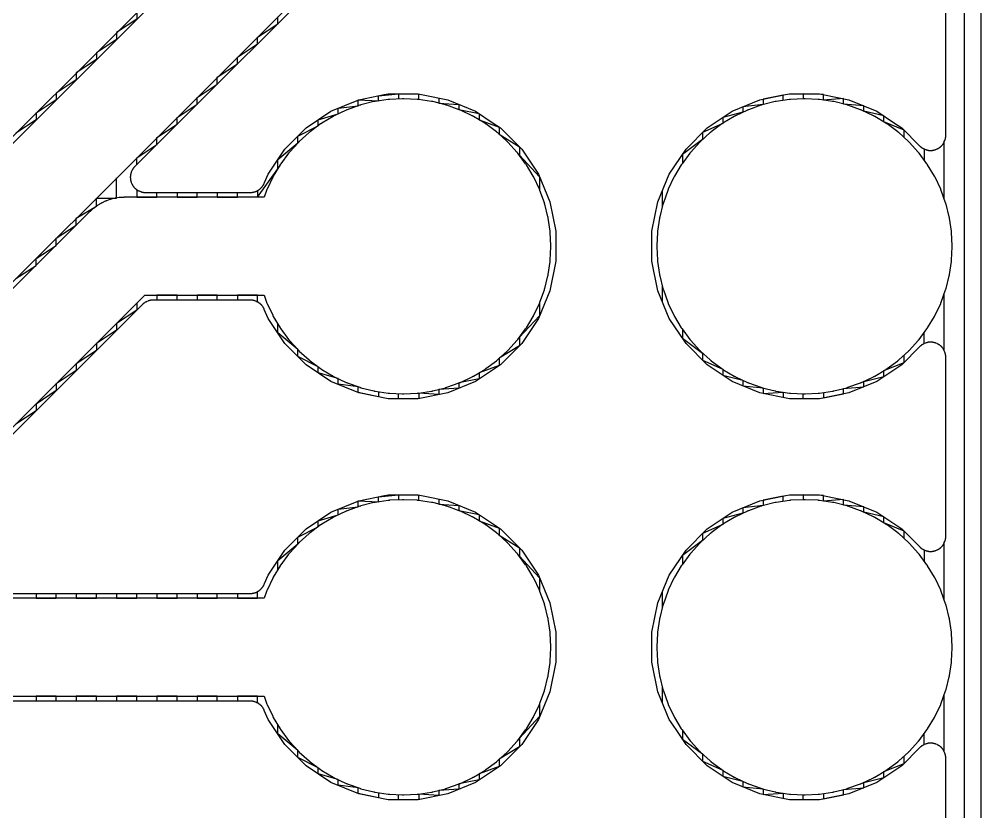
# Model space of a CAD drawing. Header units: metres. Extents: x 141.4 to 191.3, y -114.8 to -61.9.
# Drawn here: x 185.26 to 191.35, y -75.46 to -70.44 of the extents above; entities that cross this region are included whole.
import ezdxf

# ---------------------------------------------------------------- set-up
doc = ezdxf.new("R2010")
doc.units = ezdxf.units.M

msp = doc.modelspace()

# ---------------------------------------------------------------- linework, layer by layer
for points in [[(171.3116, -61.9071), (191.3479, -61.9071), (191.3479, -114.8098)], [(191.117, -114.5163), (191.117, -114.8098), (191.2445, -114.8098), (191.2445, -61.9071), (191.117, -61.9071), (191.117, -62.2006)], [(186.8074, -69.6419), (180.4364, -76.0129)], [(181.7502, -74.6561), (186.7303, -69.676)], [(191.127, -76.647), (191.127, -75.1254), (191.127, -75.1233), (191.1269, -75.1212), (191.1268, -75.1191), (191.1266, -75.1171), (191.1264, -75.115), (191.1261, -75.1129), (191.1257, -75.1109), (191.1254, -75.1088), (191.1249, -75.1068), (191.1245, -75.1047), (191.1239, -75.1027), (191.1233, -75.1007), (191.1227, -75.0987), (191.122, -75.0968), (191.1213, -75.0948), (191.1205, -75.0929), (191.1172, -75.0847), (191.1163, -75.0828), (191.1155, -75.0809), (191.1146, -75.079), (191.1136, -75.0772), (191.1126, -75.0754), (191.1115, -75.0736), (191.1104, -75.0718), (191.1093, -75.07), (191.1081, -75.0683), (191.1069, -75.0666), (191.1056, -75.065), (191.1043, -75.0633), (191.103, -75.0617), (191.1016, -75.0602), (191.1002, -75.0587), (191.0987, -75.0572), (191.0972, -75.0557), (191.0957, -75.0543), (191.0942, -75.0529), (191.0926, -75.0516), (191.0909, -75.0503), (191.0893, -75.049), (191.0876, -75.0478), (191.0859, -75.0466), (191.0841, -75.0454), (191.0823, -75.0444), (191.0805, -75.0433), (191.0787, -75.0423), (191.0768, -75.0413), (191.075, -75.0404), (191.0731, -75.0396), (191.0712, -75.0387), (191.063, -75.0354), (191.0611, -75.0346), (191.0591, -75.0339), (191.0572, -75.0332), (191.0552, -75.0326), (191.0532, -75.032), (191.0512, -75.0314), (191.0491, -75.031), (191.0471, -75.0305), (191.045, -75.0301), (191.043, -75.0298), (191.0409, -75.0295), (191.0388, -75.0293), (191.0368, -75.0291), (191.0347, -75.029), (191.0326, -75.0289), (191.0305, -75.0289), (191.0284, -75.0289), (191.0263, -75.029), (191.0243, -75.0291), (191.0222, -75.0293), (191.0201, -75.0295), (191.018, -75.0298), (191.016, -75.0301), (191.0139, -75.0305), (191.0119, -75.031), (191.0099, -75.0314), (191.0078, -75.032), (191.0058, -75.0326), (191.0038, -75.0332), (191.0019, -75.0339), (190.9999, -75.0346), (190.998, -75.0354), (190.9898, -75.0387), (190.9879, -75.0396), (190.986, -75.0404), (190.9842, -75.0413), (190.9823, -75.0423), (190.9805, -75.0433), (190.9787, -75.0444), (190.9769, -75.0454), (190.9751, -75.0466), (190.9734, -75.0478), (190.9717, -75.049), (190.9701, -75.0503), (190.9684, -75.0516), (190.9669, -75.0529), (190.9653, -75.0543), (190.9638, -75.0557), (190.9623, -75.0572), (190.8475, -75.172), (190.6893, -75.2776), (190.5136, -75.3504), (190.3271, -75.3875), (190.1369, -75.3875), (189.9504, -75.3504), (189.7747, -75.2776), (189.6165, -75.172), (189.482, -75.0375), (189.4195, -74.9438), (189.3764, -74.8793), (189.3036, -74.7036), (189.2665, -74.5171), (189.2665, -74.3269), (189.3036, -74.1404), (189.3764, -73.9647), (189.482, -73.8065), (189.6165, -73.672), (189.7747, -73.5664), (189.9504, -73.4936), (190.1138, -73.4611), (190.1369, -73.4565), (190.3271, -73.4565), (190.359, -73.4629), (190.5136, -73.4936), (190.6893, -73.5664), (190.8475, -73.672), (190.917, -73.7416), (190.9623, -73.7868), (190.9638, -73.7883), (190.9653, -73.7897), (190.9668, -73.7911), (190.9684, -73.7924), (190.9701, -73.7937), (190.9717, -73.795), (190.9734, -73.7962), (190.9751, -73.7974), (190.9769, -73.7985), (190.9787, -73.7996), (190.9805, -73.8007), (190.9823, -73.8017), (190.9842, -73.8027), (190.986, -73.8036), (190.9879, -73.8044), (190.9898, -73.8053), (190.998, -73.8086), (190.9999, -73.8094), (191.0019, -73.8101), (191.0038, -73.8108), (191.0058, -73.8114), (191.0078, -73.812), (191.0098, -73.8126), (191.0119, -73.813), (191.0139, -73.8135), (191.016, -73.8139), (191.018, -73.8142), (191.0201, -73.8145), (191.0222, -73.8147), (191.0242, -73.8149), (191.0263, -73.815), (191.0284, -73.8151), (191.0305, -73.8151), (191.0326, -73.8151), (191.0347, -73.815), (191.0368, -73.8149), (191.0388, -73.8147), (191.0409, -73.8145), (191.043, -73.8142), (191.045, -73.8139), (191.0471, -73.8135), (191.0491, -73.813), (191.0512, -73.8126), (191.0532, -73.812), (191.0552, -73.8114), (191.0572, -73.8108), (191.0591, -73.8101), (191.0611, -73.8094), (191.063, -73.8086), (191.0712, -73.8053), (191.0731, -73.8044), (191.075, -73.8036), (191.0768, -73.8027), (191.0787, -73.8017), (191.0805, -73.8007), (191.0823, -73.7996), (191.0841, -73.7985), (191.0859, -73.7974), (191.0876, -73.7962), (191.0893, -73.795), (191.0909, -73.7937), (191.0926, -73.7924), (191.0942, -73.7911), (191.0957, -73.7897), (191.0972, -73.7883), (191.0987, -73.7868), (191.1002, -73.7853), (191.1016, -73.7838), (191.103, -73.7823), (191.1043, -73.7807), (191.1056, -73.779), (191.1069, -73.7774), (191.1081, -73.7757), (191.1093, -73.774), (191.1104, -73.7722), (191.1115, -73.7704), (191.1126, -73.7686), (191.1136, -73.7668), (191.1146, -73.765), (191.1155, -73.7631), (191.1163, -73.7612), (191.1172, -73.7593), (191.1205, -73.7511), (191.1213, -73.7492), (191.122, -73.7472), (191.1227, -73.7453), (191.1233, -73.7433), (191.1239, -73.7413), (191.1245, -73.7393), (191.1249, -73.7372), (191.1254, -73.7352), (191.1257, -73.7331), (191.1261, -73.7311), (191.1264, -73.729), (191.1266, -73.7269), (191.1268, -73.7249), (191.1269, -73.7228), (191.127, -73.7207), (191.127, -73.7186), (191.127, -72.5854), (191.127, -72.5833), (191.1269, -72.5812), (191.1268, -72.5791), (191.1266, -72.5771), (191.1264, -72.575), (191.1261, -72.5729), (191.1257, -72.5709), (191.1254, -72.5688), (191.1249, -72.5668), (191.1245, -72.5647), (191.1239, -72.5627), (191.1233, -72.5607), (191.1227, -72.5587), (191.122, -72.5568), (191.1213, -72.5548), (191.1205, -72.5529), (191.1172, -72.5447), (191.1163, -72.5428), (191.1155, -72.5409), (191.1146, -72.539), (191.1136, -72.5372), (191.1126, -72.5354), (191.1115, -72.5336), (191.1104, -72.5318), (191.1093, -72.53), (191.1081, -72.5283), (191.1069, -72.5266), (191.1056, -72.525), (191.1043, -72.5233), (191.103, -72.5217), (191.1016, -72.5202), (191.1002, -72.5187), (191.0987, -72.5172), (191.0972, -72.5157), (191.0957, -72.5143), (191.0942, -72.5129), (191.0926, -72.5116), (191.0909, -72.5103), (191.0893, -72.509), (191.0876, -72.5078), (191.0859, -72.5066), (191.0841, -72.5054), (191.0823, -72.5044), (191.0805, -72.5033), (191.0787, -72.5023), (191.0768, -72.5013), (191.075, -72.5004), (191.0731, -72.4996), (191.0712, -72.4987), (191.063, -72.4954), (191.0611, -72.4946), (191.0591, -72.4939), (191.0572, -72.4932), (191.0552, -72.4926), (191.0532, -72.492), (191.0512, -72.4914), (191.0491, -72.491), (191.0471, -72.4905), (191.045, -72.4901), (191.043, -72.4898), (191.0409, -72.4895), (191.0388, -72.4893), (191.0368, -72.4891), (191.0347, -72.489), (191.0326, -72.4889), (191.0305, -72.4889), (191.0284, -72.4889), (191.0263, -72.489), (191.0243, -72.4891), (191.0222, -72.4893), (191.0201, -72.4895), (191.018, -72.4898), (191.016, -72.4901), (191.0139, -72.4905), (191.0119, -72.491), (191.0099, -72.4914), (191.0078, -72.492), (191.0058, -72.4926), (191.0038, -72.4932), (191.0019, -72.4939), (190.9999, -72.4946), (190.998, -72.4954), (190.9898, -72.4987), (190.9879, -72.4996), (190.986, -72.5004), (190.9842, -72.5013), (190.9823, -72.5023), (190.9805, -72.5033), (190.9787, -72.5044), (190.9769, -72.5054), (190.9751, -72.5066), (190.9734, -72.5078), (190.9717, -72.509), (190.9701, -72.5103), (190.9684, -72.5116), (190.9669, -72.5129), (190.9653, -72.5143), (190.9638, -72.5157), (190.9623, -72.5172), (190.8475, -72.632), (190.6893, -72.7376), (190.5136, -72.8104), (190.3271, -72.8475), (190.1369, -72.8475), (189.9504, -72.8104), (189.7747, -72.7376), (189.6165, -72.632), (189.482, -72.4975), (189.4742, -72.4857), (189.3764, -72.3393), (189.3036, -72.1636), (189.2665, -71.9771), (189.2665, -71.7869), (189.3036, -71.6004), (189.3764, -71.4247), (189.482, -71.2665), (189.6165, -71.132), (189.7747, -71.0264), (189.9504, -70.9536), (190.1116, -70.9215), (190.1369, -70.9165), (190.3271, -70.9165), (190.359, -70.9229), (190.5136, -70.9536), (190.6893, -71.0264), (190.8021, -71.1018), (190.8475, -71.132), (190.9623, -71.2468), (190.9638, -71.2483), (190.9653, -71.2497), (190.9668, -71.2511), (190.9684, -71.2524), (190.9701, -71.2537), (190.9717, -71.255), (190.9734, -71.2562), (190.9751, -71.2574), (190.9769, -71.2585), (190.9787, -71.2596), (190.9805, -71.2607), (190.9823, -71.2617), (190.9842, -71.2627), (190.986, -71.2636), (190.9879, -71.2644), (190.9898, -71.2653), (190.998, -71.2686), (190.9999, -71.2694), (191.0019, -71.2701), (191.0038, -71.2708), (191.0058, -71.2714), (191.0078, -71.272), (191.0098, -71.2726), (191.0119, -71.273), (191.0139, -71.2735), (191.016, -71.2739), (191.018, -71.2742), (191.0201, -71.2745), (191.0222, -71.2747), (191.0242, -71.2749), (191.0263, -71.275), (191.0284, -71.2751), (191.0305, -71.2751), (191.0326, -71.2751), (191.0347, -71.275), (191.0368, -71.2749), (191.0388, -71.2747), (191.0409, -71.2745), (191.043, -71.2742), (191.045, -71.2739), (191.0471, -71.2735), (191.0491, -71.273), (191.0512, -71.2726), (191.0532, -71.272), (191.0552, -71.2714), (191.0572, -71.2708), (191.0591, -71.2701), (191.0611, -71.2694), (191.063, -71.2686), (191.0712, -71.2653), (191.0731, -71.2644), (191.075, -71.2636), (191.0768, -71.2627), (191.0787, -71.2617), (191.0805, -71.2607), (191.0823, -71.2596), (191.0841, -71.2585), (191.0859, -71.2574), (191.0876, -71.2562), (191.0893, -71.255), (191.0909, -71.2537), (191.0926, -71.2524), (191.0942, -71.2511), (191.0957, -71.2497), (191.0972, -71.2483), (191.0987, -71.2468), (191.1002, -71.2453), (191.1016, -71.2438), (191.103, -71.2423), (191.1043, -71.2407), (191.1056, -71.239), (191.1069, -71.2374), (191.1081, -71.2357), (191.1093, -71.234), (191.1104, -71.2322), (191.1115, -71.2304), (191.1126, -71.2286), (191.1136, -71.2268), (191.1146, -71.225), (191.1155, -71.2231), (191.1163, -71.2212), (191.1172, -71.2193), (191.1205, -71.2111), (191.1213, -71.2092), (191.122, -71.2072), (191.1227, -71.2053), (191.1233, -71.2033), (191.1239, -71.2013), (191.1245, -71.1993), (191.1249, -71.1972), (191.1254, -71.1952), (191.1257, -71.1931), (191.1261, -71.1911), (191.1264, -71.189), (191.1266, -71.1869), (191.1268, -71.1849), (191.1269, -71.1828), (191.127, -71.1807), (191.127, -71.1786), (191.127, -70.0454)], [(180.7841, -76.5423), (187.194, -70.1324)], [(187.1446, -70.2248), (186.2796, -71.0898), (185.9926, -71.3768), (185.9912, -71.3783), (185.9897, -71.3798), (185.9884, -71.3813), (185.987, -71.3829), (185.9857, -71.3846), (185.9844, -71.3862), (185.9832, -71.3879), (185.982, -71.3896), (185.9809, -71.3914), (185.9798, -71.3932), (185.9788, -71.395), (185.9778, -71.3968), (185.9768, -71.3987), (185.9759, -71.4005), (185.975, -71.4024), (185.9742, -71.4043), (185.9708, -71.4125), (185.97, -71.4144), (185.9693, -71.4164), (185.9686, -71.4183), (185.968, -71.4203), (185.9674, -71.4223), (185.9669, -71.4243), (185.9664, -71.4264), (185.966, -71.4284), (185.9656, -71.4305), (185.9653, -71.4325), (185.965, -71.4346), (185.9648, -71.4367), (185.9646, -71.4387), (185.9645, -71.4408), (185.9644, -71.4429), (185.9644, -71.445), (185.9644, -71.4471), (185.9645, -71.4492), (185.9646, -71.4513), (185.9648, -71.4533), (185.965, -71.4554), (185.9653, -71.4575), (185.9656, -71.4595), (185.966, -71.4616), (185.9664, -71.4636), (185.9669, -71.4657), (185.9674, -71.4677), (185.968, -71.4697), (185.9686, -71.4717), (185.9693, -71.4736), (185.97, -71.4756), (185.9708, -71.4775), (185.9742, -71.4857), (185.975, -71.4876), (185.9759, -71.4895), (185.9768, -71.4913), (185.9778, -71.4932), (185.9788, -71.495), (185.9798, -71.4968), (185.9809, -71.4986), (185.982, -71.5004), (185.9832, -71.5021), (185.9844, -71.5038), (185.9857, -71.5054), (185.987, -71.5071), (185.9884, -71.5087), (185.9897, -71.5102), (185.9912, -71.5117), (185.9926, -71.5132), (185.9941, -71.5147), (185.9956, -71.5161), (185.9972, -71.5175), (185.9988, -71.5188), (186.0004, -71.5201), (186.0021, -71.5214), (186.0038, -71.5226), (186.0055, -71.5238), (186.0072, -71.5249), (186.009, -71.526), (186.0108, -71.5271), (186.0127, -71.5281), (186.0145, -71.5291), (186.0164, -71.53), (186.0183, -71.5308), (186.0202, -71.5317), (186.0283, -71.535), (186.0303, -71.5358), (186.0322, -71.5365), (186.0342, -71.5372), (186.0362, -71.5378), (186.0382, -71.5384), (186.0402, -71.539), (186.0422, -71.5394), (186.0443, -71.5399), (186.0463, -71.5402), (186.0484, -71.5406), (186.0504, -71.5409), (186.0525, -71.5411), (186.0546, -71.5413), (186.0567, -71.5414), (186.0588, -71.5415), (186.0609, -71.5415), (186.7235, -71.5415), (186.7256, -71.5415), (186.7277, -71.5414), (186.7298, -71.5413), (186.7318, -71.5411), (186.7339, -71.5409), (186.736, -71.5406), (186.738, -71.5402), (186.7401, -71.5399), (186.7445, -71.539), (186.7465, -71.5386), (186.7486, -71.5381), (186.7506, -71.5375), (186.7526, -71.537), (186.7546, -71.5363), (186.7565, -71.5357), (186.7585, -71.5349), (186.7604, -71.5342), (186.7624, -71.5333), (186.7643, -71.5325), (186.7661, -71.5316), (186.768, -71.5306), (186.7698, -71.5296), (186.7716, -71.5285), (186.7734, -71.5274), (186.7751, -71.5263), (186.7769, -71.5251), (186.7785, -71.5239), (186.7802, -71.5226), (186.7818, -71.5213), (186.7834, -71.52), (186.785, -71.5186), (186.7865, -71.5172), (186.788, -71.5157), (186.7942, -71.5095), (186.7957, -71.508), (186.7971, -71.5065), (186.7985, -71.5049), (186.7998, -71.5033), (186.8011, -71.5017), (186.8024, -71.5), (186.8036, -71.4983), (186.8048, -71.4966), (186.8059, -71.4949), (186.807, -71.4931), (186.8081, -71.4913), (186.8091, -71.4895), (186.8101, -71.4876), (186.811, -71.4857), (186.8118, -71.4838), (186.8127, -71.4819), (186.8145, -71.4775), (186.8364, -71.4247), (186.942, -71.2665), (187.0765, -71.132), (187.2347, -71.0264), (187.4104, -70.9536), (187.5716, -70.9215), (187.5969, -70.9165), (187.7871, -70.9165), (187.819, -70.9229), (187.9736, -70.9536), (188.1493, -71.0264), (188.2621, -71.1018), (188.3075, -71.132), (188.442, -71.2665), (188.5476, -71.4247), (188.6204, -71.6004), (188.6575, -71.7869), (188.6575, -71.9771), (188.6204, -72.1636), (188.5476, -72.3393), (188.442, -72.4975), (188.3075, -72.632), (188.1493, -72.7376), (187.9736, -72.8104), (187.7871, -72.8475), (187.5969, -72.8475), (187.4104, -72.8104), (187.2347, -72.7376), (187.0765, -72.632), (186.942, -72.4975), (186.9342, -72.4857), (186.8364, -72.3393), (186.8127, -72.2821), (186.8118, -72.2802), (186.811, -72.2783), (186.8101, -72.2764), (186.8091, -72.2745), (186.8081, -72.2727), (186.807, -72.2709), (186.8059, -72.2691), (186.8048, -72.2674), (186.8023, -72.2636), (186.8011, -72.2619), (186.7999, -72.2602), (186.7987, -72.2586), (186.7973, -72.2569), (186.796, -72.2553), (186.7946, -72.2538), (186.7932, -72.2523), (186.7917, -72.2508), (186.7903, -72.2493), (186.7887, -72.2479), (186.7872, -72.2465), (186.7856, -72.2452), (186.7839, -72.2439), (186.7823, -72.2426), (186.7806, -72.2414), (186.7789, -72.2402), (186.7771, -72.2391), (186.7753, -72.238), (186.7735, -72.2369), (186.7717, -72.2359), (186.7699, -72.2349), (186.768, -72.234), (186.7661, -72.2332), (186.7642, -72.2323), (186.756, -72.229), (186.7541, -72.2282), (186.7521, -72.2275), (186.7502, -72.2268), (186.7482, -72.2262), (186.7462, -72.2256), (186.7442, -72.225), (186.7421, -72.2246), (186.7401, -72.2241), (186.738, -72.2238), (186.736, -72.2234), (186.7339, -72.2231), (186.7318, -72.2229), (186.7298, -72.2227), (186.7277, -72.2226), (186.7256, -72.2225), (186.7235, -72.2225), (186.109, -72.2225), (186.1069, -72.2225), (186.1048, -72.2226), (186.1028, -72.2227), (186.1007, -72.2229), (186.0986, -72.2231), (186.0965, -72.2234), (186.0945, -72.2238), (186.0924, -72.2241), (186.0904, -72.2246), (186.0884, -72.225), (186.0863, -72.2256), (186.0843, -72.2262), (186.0824, -72.2268), (186.0804, -72.2275), (186.0784, -72.2282), (186.0765, -72.229), (186.0684, -72.2323), (186.0664, -72.2332), (186.0645, -72.234), (186.0627, -72.2349), (186.0608, -72.2359), (186.059, -72.2369), (186.0572, -72.238), (186.0554, -72.2391), (186.0537, -72.2402), (186.0519, -72.2414), (186.0502, -72.2426), (186.0486, -72.2439), (186.047, -72.2452), (186.0454, -72.2465), (186.0438, -72.2479), (186.0423, -72.2493), (186.0408, -72.2508), (184.3748, -73.9168)], [(186.005, -70.4013), (186.005, -70.4443), (185.8775, -70.5288), (185.8775, -70.5718), (185.75, -70.6563), (185.75, -70.6993), (185.6225, -70.7838), (185.6225, -70.8268), (185.495, -70.9113), (185.495, -70.9543), (185.3675, -71.0388), (185.3675, -71.0818), (185.24, -71.1663)], [(186.005, -71.3644), (186.005, -71.3214), (186.1325, -71.2369), (186.1325, -71.1939), (186.26, -71.1094), (186.26, -71.0664), (186.3875, -70.9819), (186.3875, -70.9389), (186.515, -70.8544), (186.515, -70.8114), (186.6425, -70.7269), (186.6425, -70.6839), (186.77, -70.5994), (186.77, -70.5564), (186.8975, -70.4719), (186.8975, -70.4289)], [(181.0563, -77.1923), (186.0565, -72.1921), (186.811, -72.1921), (186.8267, -72.2359), (186.8274, -72.2379), (186.8282, -72.2398), (186.829, -72.2417), (186.8299, -72.2436), (186.8655, -72.319), (186.8664, -72.3209), (186.8674, -72.3228), (186.8684, -72.3246), (186.8695, -72.3264), (186.9123, -72.3979), (186.9134, -72.3997), (186.9146, -72.4015), (186.9158, -72.4032), (186.917, -72.4049), (186.9667, -72.4719), (186.9679, -72.4735), (186.9692, -72.4752), (186.9706, -72.4768), (186.972, -72.4783), (187.028, -72.5401), (187.0294, -72.5417), (187.0309, -72.5431), (187.0323, -72.5446), (187.0339, -72.546), (187.0957, -72.602), (187.0972, -72.6034), (187.0988, -72.6048), (187.1005, -72.6061), (187.1021, -72.6073), (187.1691, -72.657), (187.1708, -72.6582), (187.1725, -72.6594), (187.1743, -72.6606), (187.1761, -72.6617), (187.2476, -72.7045), (187.2494, -72.7056), (187.2512, -72.7066), (187.2531, -72.7076), (187.255, -72.7085), (187.3304, -72.7441), (187.3323, -72.745), (187.3342, -72.7458), (187.3361, -72.7466), (187.3381, -72.7473), (187.4166, -72.7754), (187.4166, -72.7754), (187.4168, -72.7755), (187.4187, -72.7761), (187.4207, -72.7768), (187.4226, -72.7773), (187.4246, -72.7779), (187.5055, -72.7981), (187.5075, -72.7986), (187.5096, -72.799), (187.5116, -72.7994), (187.5137, -72.7997), (187.5962, -72.812), (187.5983, -72.8123), (187.6004, -72.8125), (187.6024, -72.8127), (187.6045, -72.8128), (187.6878, -72.8169), (187.6899, -72.817), (187.692, -72.817), (187.6941, -72.817), (187.6962, -72.8169), (187.7795, -72.8128), (187.7816, -72.8127), (187.7836, -72.8125), (187.7857, -72.8123), (187.7878, -72.812), (187.8703, -72.7997), (187.8724, -72.7994), (187.8744, -72.799), (187.8765, -72.7986), (187.8785, -72.7981), (187.9594, -72.7779), (187.9614, -72.7773), (187.9634, -72.7767), (187.9654, -72.7761), (187.9674, -72.7754), (188.0459, -72.7473), (188.0479, -72.7466), (188.0498, -72.7458), (188.0517, -72.745), (188.0536, -72.7441), (188.129, -72.7085), (188.1309, -72.7076), (188.1328, -72.7066), (188.1346, -72.7056), (188.1364, -72.7045), (188.2079, -72.6617), (188.2097, -72.6606), (188.2115, -72.6594), (188.2132, -72.6582), (188.2149, -72.657), (188.2819, -72.6073), (188.2835, -72.6061), (188.2852, -72.6048), (188.2868, -72.6034), (188.2883, -72.602), (188.3501, -72.546), (188.3517, -72.5446), (188.3531, -72.5431), (188.3546, -72.5417), (188.356, -72.5401), (188.412, -72.4783), (188.4134, -72.4768), (188.4148, -72.4752), (188.4161, -72.4735), (188.4173, -72.4719), (188.467, -72.4049), (188.4682, -72.4032), (188.4694, -72.4015), (188.4706, -72.3997), (188.4717, -72.3979), (188.5145, -72.3264), (188.5156, -72.3246), (188.5166, -72.3228), (188.5176, -72.3209), (188.5185, -72.319), (188.5541, -72.2436), (188.555, -72.2417), (188.5558, -72.2398), (188.5566, -72.2379), (188.5573, -72.2359), (188.5854, -72.1574), (188.5854, -72.1574), (188.5861, -72.1556), (188.5867, -72.1535), (188.5873, -72.1515), (188.5879, -72.1494), (188.6081, -72.0685), (188.6086, -72.0665), (188.609, -72.0644), (188.6094, -72.0624), (188.6097, -72.0603), (188.622, -71.9778), (188.6223, -71.9757), (188.6225, -71.9736), (188.6227, -71.9716), (188.6228, -71.9695), (188.6269, -71.8862), (188.627, -71.8841), (188.627, -71.882), (188.627, -71.8799), (188.6269, -71.8778), (188.6228, -71.7945), (188.6227, -71.7924), (188.6225, -71.7904), (188.6223, -71.7883), (188.622, -71.7862), (188.6097, -71.7037), (188.6094, -71.7016), (188.609, -71.6996), (188.6086, -71.6975), (188.6081, -71.6955), (188.5879, -71.6146), (188.5873, -71.6126), (188.5867, -71.6106), (188.5861, -71.6086), (188.5854, -71.6066), (188.5573, -71.5281), (188.5566, -71.5261), (188.5558, -71.5242), (188.555, -71.5223), (188.5541, -71.5204), (188.5185, -71.445), (188.5176, -71.4431), (188.5166, -71.4412), (188.5156, -71.4394), (188.5145, -71.4376), (188.4717, -71.3661), (188.4706, -71.3643), (188.4694, -71.3625), (188.4682, -71.3608), (188.467, -71.3591), (188.4173, -71.2921), (188.4161, -71.2905), (188.4148, -71.2888), (188.4134, -71.2872), (188.412, -71.2857), (188.356, -71.2239), (188.3546, -71.2223), (188.3531, -71.2209), (188.3517, -71.2194), (188.3501, -71.218), (188.2883, -71.162), (188.2868, -71.1606), (188.2852, -71.1592), (188.2835, -71.1579), (188.2819, -71.1567), (188.2149, -71.107), (188.2132, -71.1058), (188.2115, -71.1046), (188.2097, -71.1034), (188.2079, -71.1023), (188.1364, -71.0595), (188.1346, -71.0584), (188.1328, -71.0574), (188.1309, -71.0564), (188.129, -71.0555), (188.0536, -71.0199), (188.0517, -71.019), (188.0498, -71.0182), (188.0479, -71.0174), (188.0459, -71.0167), (187.9674, -70.9886), (187.9674, -70.9886), (187.9656, -70.9879), (187.9635, -70.9873), (187.9615, -70.9867), (187.9594, -70.9861), (187.8785, -70.9659), (187.8765, -70.9654), (187.8744, -70.965), (187.8724, -70.9646), (187.8703, -70.9643), (187.7878, -70.952), (187.7857, -70.9517), (187.7836, -70.9515), (187.7816, -70.9513), (187.7795, -70.9512), (187.6962, -70.9471), (187.6941, -70.947), (187.692, -70.947), (187.6899, -70.947), (187.6878, -70.9471), (187.6045, -70.9512), (187.6024, -70.9513), (187.6004, -70.9515), (187.5983, -70.9517), (187.5962, -70.952), (187.5137, -70.9643), (187.5116, -70.9646), (187.5096, -70.965), (187.5075, -70.9654), (187.5055, -70.9659), (187.4246, -70.9861), (187.4226, -70.9867), (187.4206, -70.9873), (187.4186, -70.9879), (187.4166, -70.9886), (187.3381, -71.0167), (187.3361, -71.0174), (187.3342, -71.0182), (187.3323, -71.019), (187.3304, -71.0199), (187.255, -71.0555), (187.2531, -71.0564), (187.2512, -71.0574), (187.2494, -71.0584), (187.2476, -71.0595), (187.1761, -71.1023), (187.1743, -71.1034), (187.1725, -71.1046), (187.1708, -71.1058), (187.1691, -71.107), (187.1021, -71.1567), (187.1005, -71.1579), (187.0988, -71.1592), (187.0972, -71.1606), (187.0957, -71.162), (187.0339, -71.218), (187.0323, -71.2194), (187.0309, -71.2209), (187.0294, -71.2223), (187.028, -71.2239), (186.972, -71.2857), (186.9706, -71.2872), (186.9692, -71.2888), (186.9679, -71.2905), (186.9667, -71.2921), (186.917, -71.3591), (186.9158, -71.3608), (186.9146, -71.3625), (186.9134, -71.3643), (186.9123, -71.3661), (186.8695, -71.4376), (186.8684, -71.4394), (186.8674, -71.4412), (186.8664, -71.4431), (186.8655, -71.445), (186.8299, -71.5204), (186.829, -71.5223), (186.8282, -71.5242), (186.8274, -71.5261), (186.8267, -71.5281), (186.811, -71.5719), (185.928, -71.5719), (185.9259, -71.5719), (185.9238, -71.572), (185.9018, -71.5731), (185.8997, -71.5732), (185.8976, -71.5734), (185.8955, -71.5736), (185.8935, -71.5739), (185.8716, -71.5771), (185.8696, -71.5775), (185.8675, -71.5778), (185.8655, -71.5783), (185.8634, -71.5788), (185.842, -71.5841), (185.84, -71.5847), (185.838, -71.5852), (185.836, -71.5859), (185.834, -71.5865), (185.8132, -71.594), (185.8113, -71.5947), (185.8093, -71.5955), (185.8074, -71.5963), (185.8055, -71.5972), (185.7855, -71.6066), (185.7837, -71.6075), (185.7818, -71.6085), (185.78, -71.6095), (185.7782, -71.6106), (185.7592, -71.6219), (185.7575, -71.623), (185.7557, -71.6242), (185.754, -71.6253), (185.7523, -71.6266), (185.7346, -71.6397), (185.7329, -71.641), (185.7313, -71.6423), (185.7297, -71.6436), (185.7281, -71.645), (185.7117, -71.6598), (185.7102, -71.6613), (185.7087, -71.6627), (180.7085, -76.6629)], [(186.77, -71.5295), (186.77, -71.5719), (186.8975, -71.3908), (186.8975, -71.3332), (187.025, -71.2272), (187.025, -71.1836), (187.1525, -71.1193), (187.1525, -71.0813), (187.28, -71.0437), (187.28, -71.0076), (187.4075, -70.9918), (187.4075, -70.9548), (187.535, -70.9611), (187.535, -70.9288), (187.6625, -70.9165), (187.6625, -70.9483)], [(187.79, -70.9523), (187.79, -70.9171)], [(187.9175, -70.9424), (187.9175, -70.9757), (188.045, -70.9832), (188.045, -71.0163), (188.1725, -71.0419), (188.1725, -71.0811), (188.3, -71.1271), (188.3, -71.1725), (188.4275, -71.2521), (188.4275, -71.3058), (188.555, -71.4425), (188.555, -71.5223)], [(189.3012, -71.9695), (189.3013, -71.9716), (189.3015, -71.9736), (189.3017, -71.9757), (189.302, -71.9778), (189.3143, -72.0603), (189.3146, -72.0624), (189.315, -72.0644), (189.3154, -72.0665), (189.3159, -72.0685), (189.3361, -72.1494), (189.3367, -72.1514), (189.3373, -72.1534), (189.3379, -72.1554), (189.3386, -72.1574), (189.3667, -72.2359), (189.3674, -72.2379), (189.3682, -72.2398), (189.369, -72.2417), (189.3699, -72.2436), (189.4055, -72.319), (189.4064, -72.3209), (189.4074, -72.3228), (189.4084, -72.3246), (189.4095, -72.3264), (189.4523, -72.3979), (189.4534, -72.3997), (189.4546, -72.4015), (189.4558, -72.4032), (189.457, -72.4049), (189.5067, -72.4719), (189.5079, -72.4735), (189.5092, -72.4752), (189.5106, -72.4768), (189.512, -72.4783), (189.568, -72.5401), (189.5694, -72.5417), (189.5709, -72.5431), (189.5723, -72.5446), (189.5739, -72.546), (189.6357, -72.602), (189.6372, -72.6034), (189.6388, -72.6048), (189.6405, -72.6061), (189.6421, -72.6073), (189.7091, -72.657), (189.7108, -72.6582), (189.7125, -72.6594), (189.7143, -72.6606), (189.7161, -72.6617), (189.7876, -72.7045), (189.7894, -72.7056), (189.7912, -72.7066), (189.7931, -72.7076), (189.795, -72.7085), (189.8704, -72.7441), (189.8723, -72.745), (189.8742, -72.7458), (189.8761, -72.7466), (189.8781, -72.7473), (189.9566, -72.7754), (189.9566, -72.7754), (189.9584, -72.7761), (189.9605, -72.7767), (189.9625, -72.7773), (189.9646, -72.7779), (190.0455, -72.7981), (190.0475, -72.7986), (190.0496, -72.799), (190.0516, -72.7994), (190.0537, -72.7997), (190.1362, -72.812), (190.1383, -72.8123), (190.1404, -72.8125), (190.1424, -72.8127), (190.1445, -72.8128), (190.2278, -72.8169), (190.2299, -72.817), (190.232, -72.817), (190.2341, -72.817), (190.2362, -72.8169), (190.3195, -72.8128), (190.3216, -72.8127), (190.3236, -72.8125), (190.3257, -72.8123), (190.3278, -72.812), (190.4103, -72.7997), (190.4124, -72.7994), (190.4144, -72.799), (190.4165, -72.7986), (190.4185, -72.7981), (190.4994, -72.7779), (190.5014, -72.7773), (190.5034, -72.7767), (190.5054, -72.7761), (190.5074, -72.7754), (190.5859, -72.7473), (190.5879, -72.7466), (190.5898, -72.7458), (190.5917, -72.745), (190.5936, -72.7441), (190.669, -72.7085), (190.6709, -72.7076), (190.6728, -72.7066), (190.6746, -72.7056), (190.6764, -72.7045), (190.7479, -72.6617), (190.7497, -72.6606), (190.7515, -72.6594), (190.7532, -72.6582), (190.7549, -72.657), (190.8219, -72.6073), (190.8235, -72.6061), (190.8252, -72.6048), (190.8268, -72.6034), (190.8283, -72.602), (190.8901, -72.546), (190.8917, -72.5446), (190.8931, -72.5431), (190.8946, -72.5417), (190.896, -72.5401), (190.952, -72.4783), (190.9534, -72.4768), (190.9548, -72.4752), (190.9561, -72.4735), (190.9573, -72.4719), (191.007, -72.4049), (191.0082, -72.4032), (191.0094, -72.4015), (191.0106, -72.3997), (191.0117, -72.3979), (191.0545, -72.3264), (191.0556, -72.3246), (191.0566, -72.3228), (191.0576, -72.3209), (191.0585, -72.319), (191.0941, -72.2436), (191.095, -72.2417), (191.0958, -72.2398), (191.0966, -72.2379), (191.0973, -72.2359), (191.1254, -72.1574), (191.1254, -72.1574), (191.1255, -72.1572), (191.1261, -72.1553), (191.1268, -72.1533), (191.1273, -72.1514), (191.1279, -72.1494), (191.1481, -72.0685), (191.1486, -72.0665), (191.149, -72.0644), (191.1494, -72.0624), (191.1497, -72.0603), (191.162, -71.9778), (191.1623, -71.9757), (191.1625, -71.9736), (191.1627, -71.9716), (191.1628, -71.9695), (191.1669, -71.8862), (191.167, -71.8841), (191.167, -71.882), (191.167, -71.8799), (191.1669, -71.8778), (191.1628, -71.7945), (191.1627, -71.7924), (191.1625, -71.7904), (191.1623, -71.7883), (191.162, -71.7862), (191.1497, -71.7037), (191.1494, -71.7016), (191.149, -71.6996), (191.1486, -71.6975), (191.1481, -71.6955), (191.1279, -71.6146), (191.1273, -71.6126), (191.1267, -71.6106), (191.1261, -71.6086), (191.1254, -71.6066), (191.0973, -71.5281), (191.0966, -71.5261), (191.0958, -71.5242), (191.095, -71.5223), (191.0941, -71.5204), (191.0585, -71.445), (191.0576, -71.4431), (191.0566, -71.4412), (191.0556, -71.4394), (191.0545, -71.4376), (191.0117, -71.3661), (191.0106, -71.3643), (191.0094, -71.3625), (191.0082, -71.3608), (191.007, -71.3591), (190.9573, -71.2921), (190.9561, -71.2905), (190.9548, -71.2888), (190.9534, -71.2872), (190.952, -71.2857), (190.896, -71.2239), (190.8946, -71.2223), (190.8931, -71.2209), (190.8917, -71.2194), (190.8901, -71.218), (190.8283, -71.162), (190.8268, -71.1606), (190.8252, -71.1592), (190.8235, -71.1579), (190.8219, -71.1567), (190.7549, -71.107), (190.7532, -71.1058), (190.7515, -71.1046), (190.7497, -71.1034), (190.7479, -71.1023), (190.6764, -71.0595), (190.6746, -71.0584), (190.6728, -71.0574), (190.6709, -71.0564), (190.669, -71.0555), (190.5936, -71.0199), (190.5917, -71.019), (190.5898, -71.0182), (190.5879, -71.0174), (190.5859, -71.0167), (190.5074, -70.9886), (190.5074, -70.9886), (190.5056, -70.9879), (190.5035, -70.9873), (190.5015, -70.9867), (190.4994, -70.9861), (190.4185, -70.9659), (190.4165, -70.9654), (190.4144, -70.965), (190.4124, -70.9646), (190.4103, -70.9643), (190.3278, -70.952), (190.3257, -70.9517), (190.3236, -70.9515), (190.3216, -70.9513), (190.3195, -70.9512), (190.2362, -70.9471), (190.2341, -70.947), (190.232, -70.947), (190.2299, -70.947), (190.2278, -70.9471), (190.1445, -70.9512), (190.1424, -70.9513), (190.1404, -70.9515), (190.1383, -70.9517), (190.1362, -70.952), (190.0537, -70.9643), (190.0516, -70.9646), (190.0496, -70.965), (190.0475, -70.9654), (190.0455, -70.9659), (189.9646, -70.9861), (189.9626, -70.9867), (189.9606, -70.9873), (189.9586, -70.9879), (189.9566, -70.9886), (189.8781, -71.0167), (189.8761, -71.0174), (189.8742, -71.0182), (189.8723, -71.019), (189.8704, -71.0199), (189.795, -71.0555), (189.7931, -71.0564), (189.7912, -71.0574), (189.7894, -71.0584), (189.7876, -71.0595), (189.7161, -71.1023), (189.7143, -71.1034), (189.7125, -71.1046), (189.7108, -71.1058), (189.7091, -71.107), (189.6421, -71.1567), (189.6405, -71.1579), (189.6388, -71.1592), (189.6372, -71.1606), (189.6357, -71.162), (189.5739, -71.218), (189.5723, -71.2194), (189.5709, -71.2209), (189.5694, -71.2223), (189.568, -71.2239), (189.512, -71.2857), (189.5106, -71.2872), (189.5092, -71.2888), (189.5079, -71.2905), (189.5067, -71.2921), (189.457, -71.3591), (189.4558, -71.3608), (189.4546, -71.3625), (189.4534, -71.3643), (189.4523, -71.3661), (189.4095, -71.4376), (189.4084, -71.4394), (189.4074, -71.4412), (189.4064, -71.4431), (189.4055, -71.445), (189.3699, -71.5204), (189.369, -71.5223), (189.3682, -71.5242), (189.3674, -71.5261), (189.3667, -71.5281), (189.3386, -71.6066), (189.3386, -71.6066), (189.3385, -71.6068), (189.3379, -71.6087), (189.3372, -71.6107), (189.3367, -71.6126), (189.3361, -71.6146), (189.3159, -71.6955), (189.3154, -71.6975), (189.315, -71.6996), (189.3146, -71.7016), (189.3143, -71.7037), (189.302, -71.7862), (189.3017, -71.7883), (189.3015, -71.7904), (189.3013, -71.7924), (189.3012, -71.7945), (189.2971, -71.8778), (189.297, -71.8799), (189.297, -71.882), (189.297, -71.8841), (189.2971, -71.8862), (189.3012, -71.9695)], [(190.097, -70.9578), (190.097, -70.9244), (189.9695, -70.9498), (189.9695, -70.9849), (189.842, -70.9985), (189.842, -71.0333), (189.7145, -71.0666), (189.7145, -71.1033), (189.587, -71.1615), (189.587, -71.206), (189.4595, -71.3002), (189.4595, -71.3557)], [(190.862, -71.1925), (190.862, -71.1466), (190.7345, -71.0943), (190.7345, -71.0566), (190.607, -71.0262), (190.607, -70.9923), (190.4795, -70.9812), (190.4795, -70.9468), (190.352, -70.9556), (190.352, -70.9215), (190.2245, -70.9165), (190.2245, -70.9473)], [(190.9895, -71.2651), (190.9895, -71.3356)], [(191.117, -71.5832), (191.117, -71.2195)], [(185.24, -72.0864), (185.3675, -72.0039), (185.3675, -71.9589), (185.495, -71.8764), (185.495, -71.8314), (185.6225, -71.7489), (185.6225, -71.7039), (185.75, -71.6283), (185.75, -71.5764), (185.8775, -71.5763), (185.8775, -71.4489)], [(186.005, -71.5235), (186.005, -71.5719), (186.1325, -71.5719), (186.1325, -71.5415), (186.26, -71.5415), (186.26, -71.5719), (186.3875, -71.5719), (186.3875, -71.5415), (186.515, -71.5415), (186.515, -71.5719), (186.6425, -71.5719), (186.6425, -71.5415)], [(189.332, -71.5317), (189.332, -71.631)], [(189.332, -72.133), (189.332, -72.2323)], [(191.117, -72.5445), (191.117, -72.1808)], [(186.005, -72.2436), (186.005, -72.2865), (185.8775, -72.3711), (185.8775, -72.414), (185.75, -72.4986), (185.75, -72.5415), (185.6225, -72.6261), (185.6225, -72.669), (185.495, -72.7536), (185.495, -72.7965), (185.3675, -72.8811), (185.3675, -72.924), (185.24, -73.0086)], [(186.77, -72.235), (186.77, -72.1921), (186.6425, -72.1921), (186.6425, -72.2225), (186.515, -72.2225), (186.515, -72.1921), (186.3875, -72.1921), (186.3875, -72.2225), (186.26, -72.2225), (186.26, -72.1921), (186.1325, -72.1921), (186.1325, -72.2225)], [(188.555, -72.2417), (188.555, -72.3215), (188.4275, -72.4582), (188.4275, -72.5119), (188.3, -72.5915), (188.3, -72.6369), (188.1725, -72.6829), (188.1725, -72.7221), (188.045, -72.7477), (188.045, -72.7808), (187.9175, -72.7883), (187.9175, -72.8216), (187.79, -72.8117), (187.79, -72.8469), (187.6625, -72.8475), (187.6625, -72.8157)], [(187.535, -72.8029), (187.535, -72.8352), (187.4075, -72.8092), (187.4075, -72.7722), (187.28, -72.7564), (187.28, -72.7203), (187.1525, -72.6827), (187.1525, -72.6447), (187.025, -72.5804), (187.025, -72.5368), (186.8975, -72.4308), (186.8975, -72.3732)], [(189.4595, -72.4083), (189.4595, -72.4638), (189.587, -72.558), (189.587, -72.6025), (189.7145, -72.6607), (189.7145, -72.6974), (189.842, -72.7307), (189.842, -72.7655), (189.9695, -72.7791), (189.9695, -72.8142), (190.097, -72.8062), (190.097, -72.8396)], [(190.9895, -72.4989), (190.9895, -72.4284)], [(190.352, -72.8084), (190.352, -72.8425), (190.4795, -72.8172), (190.4795, -72.7828), (190.607, -72.7717), (190.607, -72.7378), (190.7345, -72.7074), (190.7345, -72.6697), (190.862, -72.6174), (190.862, -72.5715)], [(190.2245, -72.8475), (190.2245, -72.8167)], [(184.443, -74.0815), (186.7235, -74.0815), (186.7256, -74.0815), (186.7277, -74.0814), (186.7298, -74.0813), (186.7318, -74.0811), (186.7339, -74.0809), (186.736, -74.0806), (186.738, -74.0802), (186.7401, -74.0799), (186.7445, -74.079), (186.7465, -74.0786), (186.7486, -74.0781), (186.7506, -74.0775), (186.7526, -74.077), (186.7546, -74.0763), (186.7565, -74.0757), (186.7585, -74.0749), (186.7604, -74.0742), (186.7624, -74.0733), (186.7643, -74.0725), (186.7661, -74.0716), (186.768, -74.0706), (186.7698, -74.0696), (186.7716, -74.0685), (186.7734, -74.0674), (186.7751, -74.0663), (186.7769, -74.0651), (186.7785, -74.0639), (186.7802, -74.0626), (186.7818, -74.0613), (186.7834, -74.06), (186.785, -74.0586), (186.7865, -74.0572), (186.788, -74.0557), (186.7942, -74.0495), (186.7957, -74.048), (186.7971, -74.0465), (186.7985, -74.0449), (186.7998, -74.0433), (186.8011, -74.0417), (186.8024, -74.04), (186.8036, -74.0383), (186.8048, -74.0366), (186.8059, -74.0349), (186.807, -74.0331), (186.8081, -74.0313), (186.8091, -74.0295), (186.8101, -74.0276), (186.811, -74.0257), (186.8118, -74.0238), (186.8127, -74.0219), (186.8145, -74.0175), (186.8364, -73.9647), (186.942, -73.8065), (187.0765, -73.672), (187.2347, -73.5664), (187.4104, -73.4936), (187.5738, -73.4611), (187.5969, -73.4565), (187.7871, -73.4565), (187.819, -73.4629), (187.9736, -73.4936), (188.1493, -73.5664), (188.3075, -73.672), (188.442, -73.8065), (188.5476, -73.9647), (188.6204, -74.1404), (188.6575, -74.3269), (188.6575, -74.5171), (188.6204, -74.7036), (188.5476, -74.8793), (188.442, -75.0375), (188.3075, -75.172), (188.1493, -75.2776), (187.9736, -75.3504), (187.7871, -75.3875), (187.5969, -75.3875), (187.4104, -75.3504), (187.2347, -75.2776), (187.0765, -75.172), (186.942, -75.0375), (186.8795, -74.9438), (186.8364, -74.8793), (186.8127, -74.8221), (186.8118, -74.8202), (186.811, -74.8183), (186.8101, -74.8164), (186.8091, -74.8145), (186.8081, -74.8127), (186.807, -74.8109), (186.8059, -74.8091), (186.8048, -74.8074), (186.8023, -74.8036), (186.8011, -74.8019), (186.7999, -74.8002), (186.7987, -74.7986), (186.7973, -74.7969), (186.796, -74.7953), (186.7946, -74.7938), (186.7932, -74.7923), (186.7917, -74.7908), (186.7903, -74.7893), (186.7887, -74.7879), (186.7872, -74.7865), (186.7856, -74.7852), (186.7839, -74.7839), (186.7823, -74.7826), (186.7806, -74.7814), (186.7789, -74.7802), (186.7771, -74.7791), (186.7753, -74.778), (186.7735, -74.7769), (186.7717, -74.7759), (186.7699, -74.7749), (186.768, -74.774), (186.7661, -74.7732), (186.7642, -74.7723), (186.756, -74.769), (186.7541, -74.7682), (186.7521, -74.7675), (186.7502, -74.7668), (186.7482, -74.7662), (186.7462, -74.7656), (186.7442, -74.765), (186.7421, -74.7646), (186.7401, -74.7641), (186.738, -74.7638), (186.736, -74.7634), (186.7339, -74.7631), (186.7318, -74.7629), (186.7298, -74.7627), (186.7277, -74.7626), (186.7256, -74.7625), (186.7235, -74.7625), (184.585, -74.7625)], [(186.8975, -73.9308), (186.8975, -73.8732), (187.025, -73.7672), (187.025, -73.7236), (187.1525, -73.6593), (187.1525, -73.6213), (187.28, -73.5837), (187.28, -73.5476), (187.4075, -73.5318), (187.4075, -73.4948), (187.535, -73.5011), (187.535, -73.4688), (187.6625, -73.4565), (187.6625, -73.4883)], [(187.79, -73.4923), (187.79, -73.4571)], [(190.097, -73.4978), (190.097, -73.4644), (189.9695, -73.4898), (189.9695, -73.5249), (189.842, -73.5385), (189.842, -73.5733), (189.7145, -73.6066), (189.7145, -73.6433), (189.587, -73.7015), (189.587, -73.746), (189.4595, -73.8402), (189.4595, -73.8957)], [(190.862, -73.7325), (190.862, -73.6866), (190.7345, -73.6343), (190.7345, -73.5966), (190.607, -73.5662), (190.607, -73.5323), (190.4795, -73.5212), (190.4795, -73.4868), (190.352, -73.4956), (190.352, -73.4615), (190.2245, -73.4565), (190.2245, -73.4873)], [(184.5325, -74.7321), (186.811, -74.7321), (186.8267, -74.7759), (186.8274, -74.7779), (186.8282, -74.7798), (186.829, -74.7817), (186.8299, -74.7836), (186.8655, -74.859), (186.8664, -74.8609), (186.8674, -74.8628), (186.8684, -74.8646), (186.8695, -74.8664), (186.9123, -74.9379), (186.9134, -74.9397), (186.9146, -74.9415), (186.9158, -74.9432), (186.917, -74.9449), (186.9667, -75.0119), (186.9679, -75.0135), (186.9692, -75.0152), (186.9706, -75.0168), (186.972, -75.0183), (187.028, -75.0801), (187.0294, -75.0817), (187.0309, -75.0831), (187.0323, -75.0846), (187.0339, -75.086), (187.0957, -75.142), (187.0972, -75.1434), (187.0988, -75.1448), (187.1005, -75.1461), (187.1021, -75.1473), (187.1691, -75.197), (187.1708, -75.1982), (187.1725, -75.1994), (187.1743, -75.2006), (187.1761, -75.2017), (187.2476, -75.2445), (187.2494, -75.2456), (187.2512, -75.2466), (187.2531, -75.2476), (187.255, -75.2485), (187.3304, -75.2841), (187.3323, -75.285), (187.3342, -75.2858), (187.3361, -75.2866), (187.3381, -75.2873), (187.4166, -75.3154), (187.4166, -75.3154), (187.4184, -75.3161), (187.4205, -75.3167), (187.4225, -75.3173), (187.4246, -75.3179), (187.5055, -75.3381), (187.5075, -75.3386), (187.5096, -75.339), (187.5116, -75.3394), (187.5137, -75.3397), (187.5962, -75.352), (187.5983, -75.3523), (187.6004, -75.3525), (187.6024, -75.3527), (187.6045, -75.3528), (187.6878, -75.3569), (187.6899, -75.357), (187.692, -75.357), (187.6941, -75.357), (187.6962, -75.3569), (187.7795, -75.3528), (187.7816, -75.3527), (187.7836, -75.3525), (187.7857, -75.3523), (187.7878, -75.352), (187.8703, -75.3397), (187.8724, -75.3394), (187.8744, -75.339), (187.8765, -75.3386), (187.8785, -75.3381), (187.9594, -75.3179), (187.9614, -75.3173), (187.9634, -75.3167), (187.9654, -75.3161), (187.9674, -75.3154), (188.0459, -75.2873), (188.0479, -75.2866), (188.0498, -75.2858), (188.0517, -75.285), (188.0536, -75.2841), (188.129, -75.2485), (188.1309, -75.2476), (188.1328, -75.2466), (188.1346, -75.2456), (188.1364, -75.2445), (188.2079, -75.2017), (188.2097, -75.2006), (188.2115, -75.1994), (188.2132, -75.1982), (188.2149, -75.197), (188.2819, -75.1473), (188.2835, -75.1461), (188.2852, -75.1448), (188.2868, -75.1434), (188.2883, -75.142), (188.3501, -75.086), (188.3517, -75.0846), (188.3531, -75.0831), (188.3546, -75.0817), (188.356, -75.0801), (188.412, -75.0183), (188.4134, -75.0168), (188.4148, -75.0152), (188.4161, -75.0135), (188.4173, -75.0119), (188.467, -74.9449), (188.4682, -74.9432), (188.4694, -74.9415), (188.4706, -74.9397), (188.4717, -74.9379), (188.5145, -74.8664), (188.5156, -74.8646), (188.5166, -74.8628), (188.5176, -74.8609), (188.5185, -74.859), (188.5541, -74.7836), (188.555, -74.7817), (188.5558, -74.7798), (188.5566, -74.7779), (188.5573, -74.7759), (188.5854, -74.6974), (188.5854, -74.6974), (188.5861, -74.6956), (188.5867, -74.6935), (188.5873, -74.6915), (188.5879, -74.6894), (188.6081, -74.6085), (188.6086, -74.6065), (188.609, -74.6044), (188.6094, -74.6024), (188.6097, -74.6003), (188.622, -74.5178), (188.6223, -74.5157), (188.6225, -74.5136), (188.6227, -74.5116), (188.6228, -74.5095), (188.6269, -74.4262), (188.627, -74.4241), (188.627, -74.422), (188.627, -74.4199), (188.6269, -74.4178), (188.6228, -74.3345), (188.6227, -74.3324), (188.6225, -74.3304), (188.6223, -74.3283), (188.622, -74.3262), (188.6097, -74.2437), (188.6094, -74.2416), (188.609, -74.2396), (188.6086, -74.2375), (188.6081, -74.2355), (188.5879, -74.1546), (188.5873, -74.1526), (188.5867, -74.1506), (188.5861, -74.1486), (188.5854, -74.1466), (188.5573, -74.0681), (188.5566, -74.0661), (188.5558, -74.0642), (188.555, -74.0623), (188.5541, -74.0604), (188.5185, -73.985), (188.5176, -73.9831), (188.5166, -73.9812), (188.5156, -73.9794), (188.5145, -73.9776), (188.4717, -73.9061), (188.4706, -73.9043), (188.4694, -73.9025), (188.4682, -73.9008), (188.467, -73.8991), (188.4173, -73.8321), (188.4161, -73.8305), (188.4148, -73.8288), (188.4134, -73.8272), (188.412, -73.8257), (188.356, -73.7639), (188.3546, -73.7623), (188.3531, -73.7609), (188.3517, -73.7594), (188.3501, -73.758), (188.2883, -73.702), (188.2868, -73.7006), (188.2852, -73.6992), (188.2835, -73.6979), (188.2819, -73.6967), (188.2149, -73.647), (188.2132, -73.6458), (188.2115, -73.6446), (188.2097, -73.6434), (188.2079, -73.6423), (188.1364, -73.5995), (188.1346, -73.5984), (188.1328, -73.5974), (188.1309, -73.5964), (188.129, -73.5955), (188.0536, -73.5599), (188.0517, -73.559), (188.0498, -73.5582), (188.0479, -73.5574), (188.0459, -73.5567), (187.9674, -73.5286), (187.9674, -73.5286), (187.9656, -73.5279), (187.9635, -73.5273), (187.9615, -73.5267), (187.9594, -73.5261), (187.8785, -73.5059), (187.8765, -73.5054), (187.8744, -73.505), (187.8724, -73.5046), (187.8703, -73.5043), (187.7878, -73.492), (187.7857, -73.4917), (187.7836, -73.4915), (187.7816, -73.4913), (187.7795, -73.4912), (187.6962, -73.4871), (187.6941, -73.487), (187.692, -73.487), (187.6899, -73.487), (187.6878, -73.4871), (187.6045, -73.4912), (187.6024, -73.4913), (187.6004, -73.4915), (187.5983, -73.4917), (187.5962, -73.492), (187.5137, -73.5043), (187.5116, -73.5046), (187.5096, -73.505), (187.5075, -73.5054), (187.5055, -73.5059), (187.4246, -73.5261), (187.4226, -73.5267), (187.4206, -73.5273), (187.4186, -73.5279), (187.4166, -73.5286), (187.3381, -73.5567), (187.3361, -73.5574), (187.3342, -73.5582), (187.3323, -73.559), (187.3304, -73.5599), (187.255, -73.5955), (187.2531, -73.5964), (187.2512, -73.5974), (187.2494, -73.5984), (187.2476, -73.5995), (187.1761, -73.6423), (187.1743, -73.6434), (187.1725, -73.6446), (187.1708, -73.6458), (187.1691, -73.647), (187.1021, -73.6967), (187.1005, -73.6979), (187.0988, -73.6992), (187.0972, -73.7006), (187.0957, -73.702), (187.0339, -73.758), (187.0323, -73.7594), (187.0309, -73.7609), (187.0294, -73.7623), (187.028, -73.7639), (186.972, -73.8257), (186.9706, -73.8272), (186.9692, -73.8288), (186.9679, -73.8305), (186.9667, -73.8321), (186.917, -73.8991), (186.9158, -73.9008), (186.9146, -73.9025), (186.9134, -73.9043), (186.9123, -73.9061), (186.8695, -73.9776), (186.8684, -73.9794), (186.8674, -73.9812), (186.8664, -73.9831), (186.8655, -73.985), (186.8299, -74.0604), (186.829, -74.0623), (186.8282, -74.0642), (186.8274, -74.0661), (186.8267, -74.0681), (186.811, -74.1119), (184.404, -74.1119)], [(187.9175, -73.4824), (187.9175, -73.5157), (188.045, -73.5232), (188.045, -73.5563), (188.1725, -73.5819), (188.1725, -73.6211), (188.3, -73.6671), (188.3, -73.7125), (188.4275, -73.7921), (188.4275, -73.8458), (188.555, -73.9825), (188.555, -74.0623)], [(189.3012, -74.5095), (189.3013, -74.5116), (189.3015, -74.5136), (189.3017, -74.5157), (189.302, -74.5178), (189.3143, -74.6003), (189.3146, -74.6024), (189.315, -74.6044), (189.3154, -74.6065), (189.3159, -74.6085), (189.3361, -74.6894), (189.3367, -74.6914), (189.3373, -74.6934), (189.3379, -74.6954), (189.3386, -74.6974), (189.3667, -74.7759), (189.3674, -74.7779), (189.3682, -74.7798), (189.369, -74.7817), (189.3699, -74.7836), (189.4055, -74.859), (189.4064, -74.8609), (189.4074, -74.8628), (189.4084, -74.8646), (189.4095, -74.8664), (189.4523, -74.9379), (189.4534, -74.9397), (189.4546, -74.9415), (189.4558, -74.9432), (189.457, -74.9449), (189.5067, -75.0119), (189.5079, -75.0135), (189.5092, -75.0152), (189.5106, -75.0168), (189.512, -75.0183), (189.568, -75.0801), (189.5694, -75.0817), (189.5709, -75.0831), (189.5723, -75.0846), (189.5739, -75.086), (189.6357, -75.142), (189.6372, -75.1434), (189.6388, -75.1448), (189.6405, -75.1461), (189.6421, -75.1473), (189.7091, -75.197), (189.7108, -75.1982), (189.7125, -75.1994), (189.7143, -75.2006), (189.7161, -75.2017), (189.7876, -75.2445), (189.7894, -75.2456), (189.7912, -75.2466), (189.7931, -75.2476), (189.795, -75.2485), (189.8704, -75.2841), (189.8723, -75.285), (189.8742, -75.2858), (189.8761, -75.2866), (189.8781, -75.2873), (189.9566, -75.3154), (189.9566, -75.3154), (189.9584, -75.3161), (189.9605, -75.3167), (189.9625, -75.3173), (189.9646, -75.3179), (190.0455, -75.3381), (190.0475, -75.3386), (190.0496, -75.339), (190.0516, -75.3394), (190.0537, -75.3397), (190.1362, -75.352), (190.1383, -75.3523), (190.1404, -75.3525), (190.1424, -75.3527), (190.1445, -75.3528), (190.2278, -75.3569), (190.2299, -75.357), (190.232, -75.357), (190.2341, -75.357), (190.2362, -75.3569), (190.3195, -75.3528), (190.3216, -75.3527), (190.3236, -75.3525), (190.3257, -75.3523), (190.3278, -75.352), (190.4103, -75.3397), (190.4124, -75.3394), (190.4144, -75.339), (190.4165, -75.3386), (190.4185, -75.3381), (190.4994, -75.3179), (190.5014, -75.3173), (190.5034, -75.3167), (190.5054, -75.3161), (190.5074, -75.3154), (190.5859, -75.2873), (190.5879, -75.2866), (190.5898, -75.2858), (190.5917, -75.285), (190.5936, -75.2841), (190.669, -75.2485), (190.6709, -75.2476), (190.6728, -75.2466), (190.6746, -75.2456), (190.6764, -75.2445), (190.7479, -75.2017), (190.7497, -75.2006), (190.7515, -75.1994), (190.7532, -75.1982), (190.7549, -75.197), (190.8219, -75.1473), (190.8235, -75.1461), (190.8252, -75.1448), (190.8268, -75.1434), (190.8283, -75.142), (190.8901, -75.086), (190.8917, -75.0846), (190.8931, -75.0831), (190.8946, -75.0817), (190.896, -75.0801), (190.952, -75.0183), (190.9534, -75.0168), (190.9548, -75.0152), (190.9561, -75.0135), (190.9573, -75.0119), (191.007, -74.9449), (191.0082, -74.9432), (191.0094, -74.9415), (191.0106, -74.9397), (191.0117, -74.9379), (191.0545, -74.8664), (191.0556, -74.8646), (191.0566, -74.8628), (191.0576, -74.8609), (191.0585, -74.859), (191.0941, -74.7836), (191.095, -74.7817), (191.0958, -74.7798), (191.0966, -74.7779), (191.0973, -74.7759), (191.1254, -74.6974), (191.1254, -74.6974), (191.1255, -74.6972), (191.1261, -74.6953), (191.1268, -74.6933), (191.1273, -74.6914), (191.1279, -74.6894), (191.1481, -74.6085), (191.1486, -74.6065), (191.149, -74.6044), (191.1494, -74.6024), (191.1497, -74.6003), (191.162, -74.5178), (191.1623, -74.5157), (191.1625, -74.5136), (191.1627, -74.5116), (191.1628, -74.5095), (191.1669, -74.4262), (191.167, -74.4241), (191.167, -74.422), (191.167, -74.4199), (191.1669, -74.4178), (191.1628, -74.3345), (191.1627, -74.3324), (191.1625, -74.3304), (191.1623, -74.3283), (191.162, -74.3262), (191.1497, -74.2437), (191.1494, -74.2416), (191.149, -74.2396), (191.1486, -74.2375), (191.1481, -74.2355), (191.1279, -74.1546), (191.1273, -74.1526), (191.1267, -74.1506), (191.1261, -74.1486), (191.1254, -74.1466), (191.0973, -74.0681), (191.0966, -74.0661), (191.0958, -74.0642), (191.095, -74.0623), (191.0941, -74.0604), (191.0585, -73.985), (191.0576, -73.9831), (191.0566, -73.9812), (191.0556, -73.9794), (191.0545, -73.9776), (191.0117, -73.9061), (191.0106, -73.9043), (191.0094, -73.9025), (191.0082, -73.9008), (191.007, -73.8991), (190.9573, -73.8321), (190.9561, -73.8305), (190.9548, -73.8288), (190.9534, -73.8272), (190.952, -73.8257), (190.896, -73.7639), (190.8946, -73.7623), (190.8931, -73.7609), (190.8917, -73.7594), (190.8901, -73.758), (190.8283, -73.702), (190.8268, -73.7006), (190.8252, -73.6992), (190.8235, -73.6979), (190.8219, -73.6967), (190.7549, -73.647), (190.7532, -73.6458), (190.7515, -73.6446), (190.7497, -73.6434), (190.7479, -73.6423), (190.6764, -73.5995), (190.6746, -73.5984), (190.6728, -73.5974), (190.6709, -73.5964), (190.669, -73.5955), (190.5936, -73.5599), (190.5917, -73.559), (190.5898, -73.5582), (190.5879, -73.5574), (190.5859, -73.5567), (190.5074, -73.5286), (190.5074, -73.5286), (190.5056, -73.5279), (190.5035, -73.5273), (190.5015, -73.5267), (190.4994, -73.5261), (190.4185, -73.5059), (190.4165, -73.5054), (190.4144, -73.505), (190.4124, -73.5046), (190.4103, -73.5043), (190.3278, -73.492), (190.3257, -73.4917), (190.3236, -73.4915), (190.3216, -73.4913), (190.3195, -73.4912), (190.2362, -73.4871), (190.2341, -73.487), (190.232, -73.487), (190.2299, -73.487), (190.2278, -73.4871), (190.1445, -73.4912), (190.1424, -73.4913), (190.1404, -73.4915), (190.1383, -73.4917), (190.1362, -73.492), (190.0537, -73.5043), (190.0516, -73.5046), (190.0496, -73.505), (190.0475, -73.5054), (190.0455, -73.5059), (189.9646, -73.5261), (189.9626, -73.5267), (189.9606, -73.5273), (189.9586, -73.5279), (189.9566, -73.5286), (189.8781, -73.5567), (189.8761, -73.5574), (189.8742, -73.5582), (189.8723, -73.559), (189.8704, -73.5599), (189.795, -73.5955), (189.7931, -73.5964), (189.7912, -73.5974), (189.7894, -73.5984), (189.7876, -73.5995), (189.7161, -73.6423), (189.7143, -73.6434), (189.7125, -73.6446), (189.7108, -73.6458), (189.7091, -73.647), (189.6421, -73.6967), (189.6405, -73.6979), (189.6388, -73.6992), (189.6372, -73.7006), (189.6357, -73.702), (189.5739, -73.758), (189.5723, -73.7594), (189.5709, -73.7609), (189.5694, -73.7623), (189.568, -73.7639), (189.512, -73.8257), (189.5106, -73.8272), (189.5092, -73.8288), (189.5079, -73.8305), (189.5067, -73.8321), (189.457, -73.8991), (189.4558, -73.9008), (189.4546, -73.9025), (189.4534, -73.9043), (189.4523, -73.9061), (189.4095, -73.9776), (189.4084, -73.9794), (189.4074, -73.9812), (189.4064, -73.9831), (189.4055, -73.985), (189.3699, -74.0604), (189.369, -74.0623), (189.3682, -74.0642), (189.3674, -74.0661), (189.3667, -74.0681), (189.3386, -74.1466), (189.3386, -74.1466), (189.3385, -74.1468), (189.3379, -74.1487), (189.3372, -74.1507), (189.3367, -74.1526), (189.3361, -74.1546), (189.3159, -74.2355), (189.3154, -74.2375), (189.315, -74.2396), (189.3146, -74.2416), (189.3143, -74.2437), (189.302, -74.3262), (189.3017, -74.3283), (189.3015, -74.3304), (189.3013, -74.3324), (189.3012, -74.3345), (189.2971, -74.4178), (189.297, -74.4199), (189.297, -74.422), (189.297, -74.4241), (189.2971, -74.4262), (189.3012, -74.5095)], [(191.117, -74.1232), (191.117, -73.7595)], [(190.9895, -73.8051), (190.9895, -73.8756)], [(185.24, -74.0815), (185.3675, -74.0815), (185.3675, -74.1119), (185.495, -74.1119), (185.495, -74.0815), (185.6225, -74.0815), (185.6225, -74.1119), (185.75, -74.1119), (185.75, -74.0815), (185.8775, -74.0815), (185.8775, -74.1119), (186.005, -74.1119), (186.005, -74.0815), (186.1325, -74.0815), (186.1325, -74.1119), (186.26, -74.1119), (186.26, -74.0815), (186.3875, -74.0815), (186.3875, -74.1119), (186.515, -74.1119), (186.515, -74.0815), (186.6425, -74.0815), (186.6425, -74.1119), (186.77, -74.1119), (186.77, -74.0695)], [(189.332, -74.0717), (189.332, -74.171)], [(189.332, -74.673), (189.332, -74.7723)], [(186.77, -74.775), (186.77, -74.7321), (186.6425, -74.7321), (186.6425, -74.7625), (186.515, -74.7625), (186.515, -74.7321), (186.3875, -74.7321), (186.3875, -74.7625), (186.26, -74.7625), (186.26, -74.7321), (186.1325, -74.7321), (186.1325, -74.7625), (186.005, -74.7625), (186.005, -74.7321), (185.8775, -74.7321), (185.8775, -74.7625), (185.75, -74.7625), (185.75, -74.7321), (185.6225, -74.7321), (185.6225, -74.7625), (185.495, -74.7625), (185.495, -74.7321), (185.3675, -74.7321), (185.3675, -74.7625), (185.24, -74.7625)], [(191.117, -75.0845), (191.117, -74.7208)], [(188.555, -74.7817), (188.555, -74.8615), (188.4275, -74.9982), (188.4275, -75.0519), (188.3, -75.1315), (188.3, -75.1769), (188.1725, -75.2229), (188.1725, -75.2621), (188.045, -75.2877), (188.045, -75.3208), (187.9175, -75.3283), (187.9175, -75.3616), (187.79, -75.3517), (187.79, -75.3869), (187.6625, -75.3875), (187.6625, -75.3557)], [(187.535, -75.3429), (187.535, -75.3752), (187.4075, -75.3492), (187.4075, -75.3122), (187.28, -75.2964), (187.28, -75.2603), (187.1525, -75.2227), (187.1525, -75.1847), (187.025, -75.1204), (187.025, -75.0768), (186.8975, -74.9708), (186.8975, -74.9132)], [(189.4595, -74.9483), (189.4595, -75.0038), (189.587, -75.098), (189.587, -75.1425), (189.7145, -75.2007), (189.7145, -75.2374), (189.842, -75.2707), (189.842, -75.3055), (189.9695, -75.3191), (189.9695, -75.3542), (190.097, -75.3462), (190.097, -75.3796)], [(190.9895, -75.0389), (190.9895, -74.9684)], [(190.352, -75.3484), (190.352, -75.3825), (190.4795, -75.3572), (190.4795, -75.3228), (190.607, -75.3117), (190.607, -75.2778), (190.7345, -75.2474), (190.7345, -75.2097), (190.862, -75.1574), (190.862, -75.1115)], [(190.2245, -75.3875), (190.2245, -75.3567)]]:
    msp.add_lwpolyline(points)

doc.saveas('drawing.dxf')
